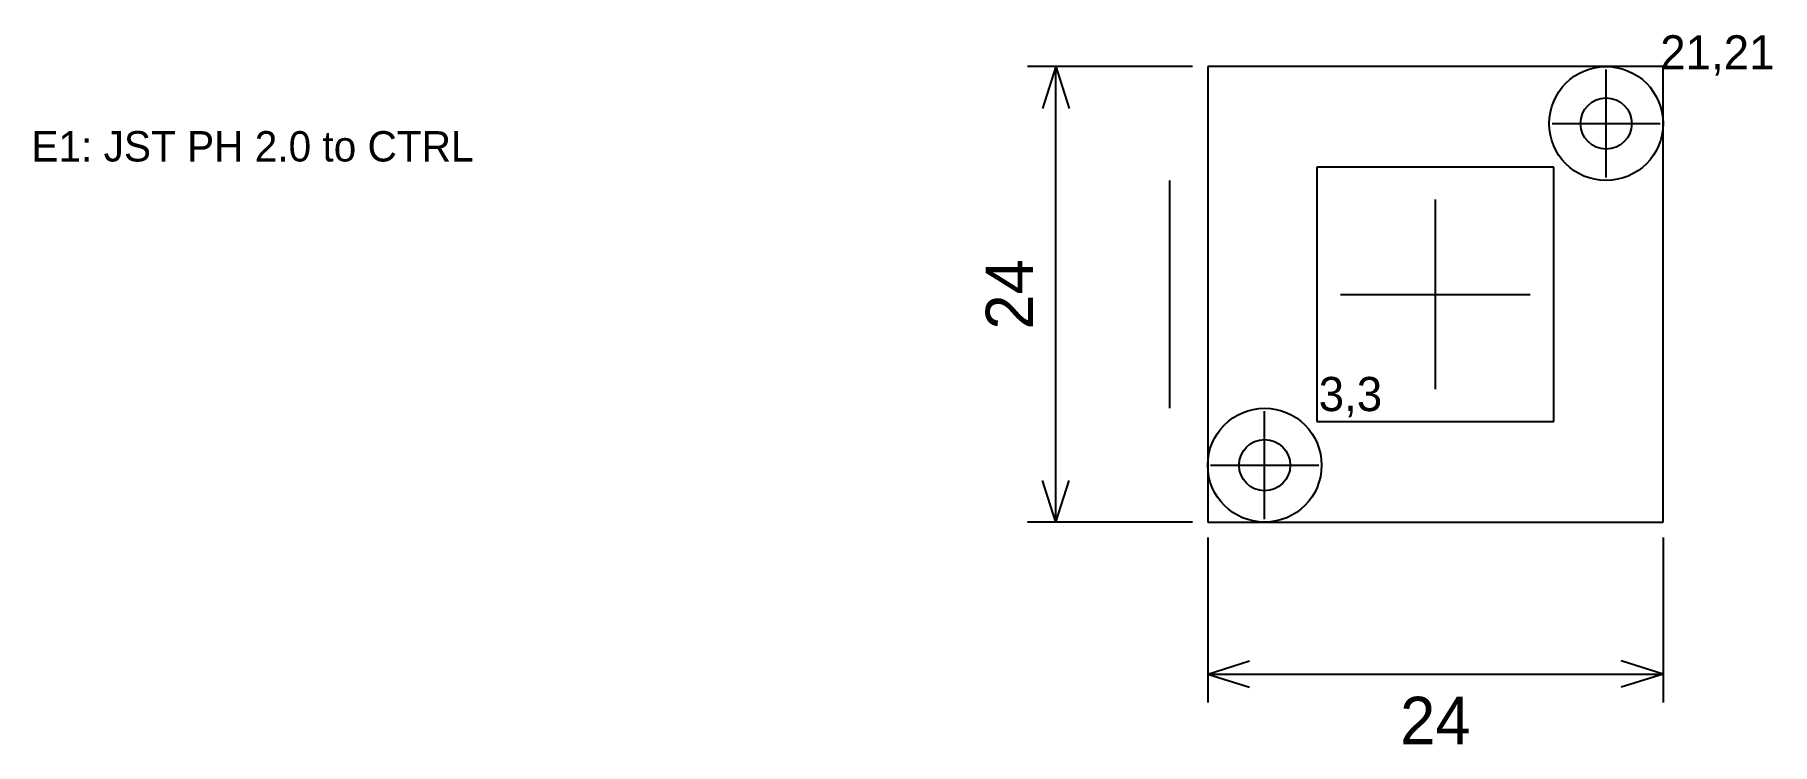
# Model space of a CAD drawing. Extents: x -61.8 to 29.8, y -11.7 to 25.7.
import ezdxf
from ezdxf.enums import TextEntityAlignment as Align

# ---------------------------------------------------------------- set-up
doc = ezdxf.new("R2010")
doc.units = 0
for name, color, linetype in [('CENTER', 3, 'CONTINUOUS'), ('CUT', 7, 'CONTINUOUS'), ('DIM', 4, 'CONTINUOUS'), ('HIDDEN', 8, 'CONTINUOUS'), ('HOLE', 1, 'CONTINUOUS'), ('TEXT', 7, 'CONTINUOUS')]:
    doc.layers.add(name, color=color, linetype=linetype)

msp = doc.modelspace()

# ---------------------------------------------------------------- linework, layer by layer
at = {"layer": 'CENTER'}
for p, q in [((21, 18.15), (21, 23.85)), ((18.15, 21), (23.85, 21)), ((-2, 6), (-2, 18)), ((12, 7), (12, 17)), ((7, 12), (17, 12)), ((3, 0.15), (3, 5.85)), ((0.15, 3), (5.85, 3))]:
    msp.add_line(p, q, dxfattribs=at)
at = {"layer": 'CUT'}
for p, q in [((24, 24), (0, 24)), ((0, 24), (0, 0)), ((24, 0), (24, 24)), ((0, 0), (24, 0))]:
    msp.add_line(p, q, dxfattribs=at)
at = {"layer": 'DIM'}
for p, q in [((-0.8, 24), (-9.5, 24)), ((-8, 24), (-8.7, 21.8)), ((-8, 0), (-8, 24)), ((-8, 24), (-7.3, 21.8)), ((-8, 0), (-8.7, 2.2)), ((-8, 0), (-7.3, 2.2)), ((-0.8, 0), (-9.5, 0)), ((0, -0.8), (0, -9.5)), ((24, -0.8), (24, -9.5)), ((0, -8), (2.2, -7.3)), ((24, -8), (21.8, -7.3)), ((0, -8), (24, -8)), ((0, -8), (2.2, -8.7)), ((24, -8), (21.8, -8.7))]:
    msp.add_line(p, q, dxfattribs=at)
at = {"layer": 'HIDDEN'}
for p, q in [((18.25, 18.7), (5.75, 18.7)), ((5.75, 18.7), (5.75, 5.3)), ((18.25, 5.3), (18.25, 18.7)), ((5.75, 5.3), (18.25, 5.3))]:
    msp.add_line(p, q, dxfattribs=at)
for centre in [(21, 21), (3, 3)]:
    msp.add_circle(centre, 3, dxfattribs=at)
at = {"layer": 'HOLE'}
for centre in [(21, 21), (3, 3)]:
    msp.add_circle(centre, 1.35, dxfattribs=at)

# ---------------------------------------------------------------- texts
at = {"layer": 'DIM'}
msp.add_text('24', height=2.5, rotation=90, dxfattribs=at).set_placement((-9.2, 12), align=Align.CENTER)
msp.add_text('24', height=2.5, dxfattribs=at).set_placement((12, -11.7), align=Align.CENTER)
at = {"layer": 'TEXT'}
for s, height, p in [('21,21', 1.8, (23.85, 23.85)), ('E1: JST PH 2.0 to CTRL', 1.6, (-62, 19)), ('3,3', 1.8, (5.85, 5.85))]:
    msp.add_text(s, height=height, dxfattribs=at).set_placement(p)

doc.saveas('drawing.dxf')
